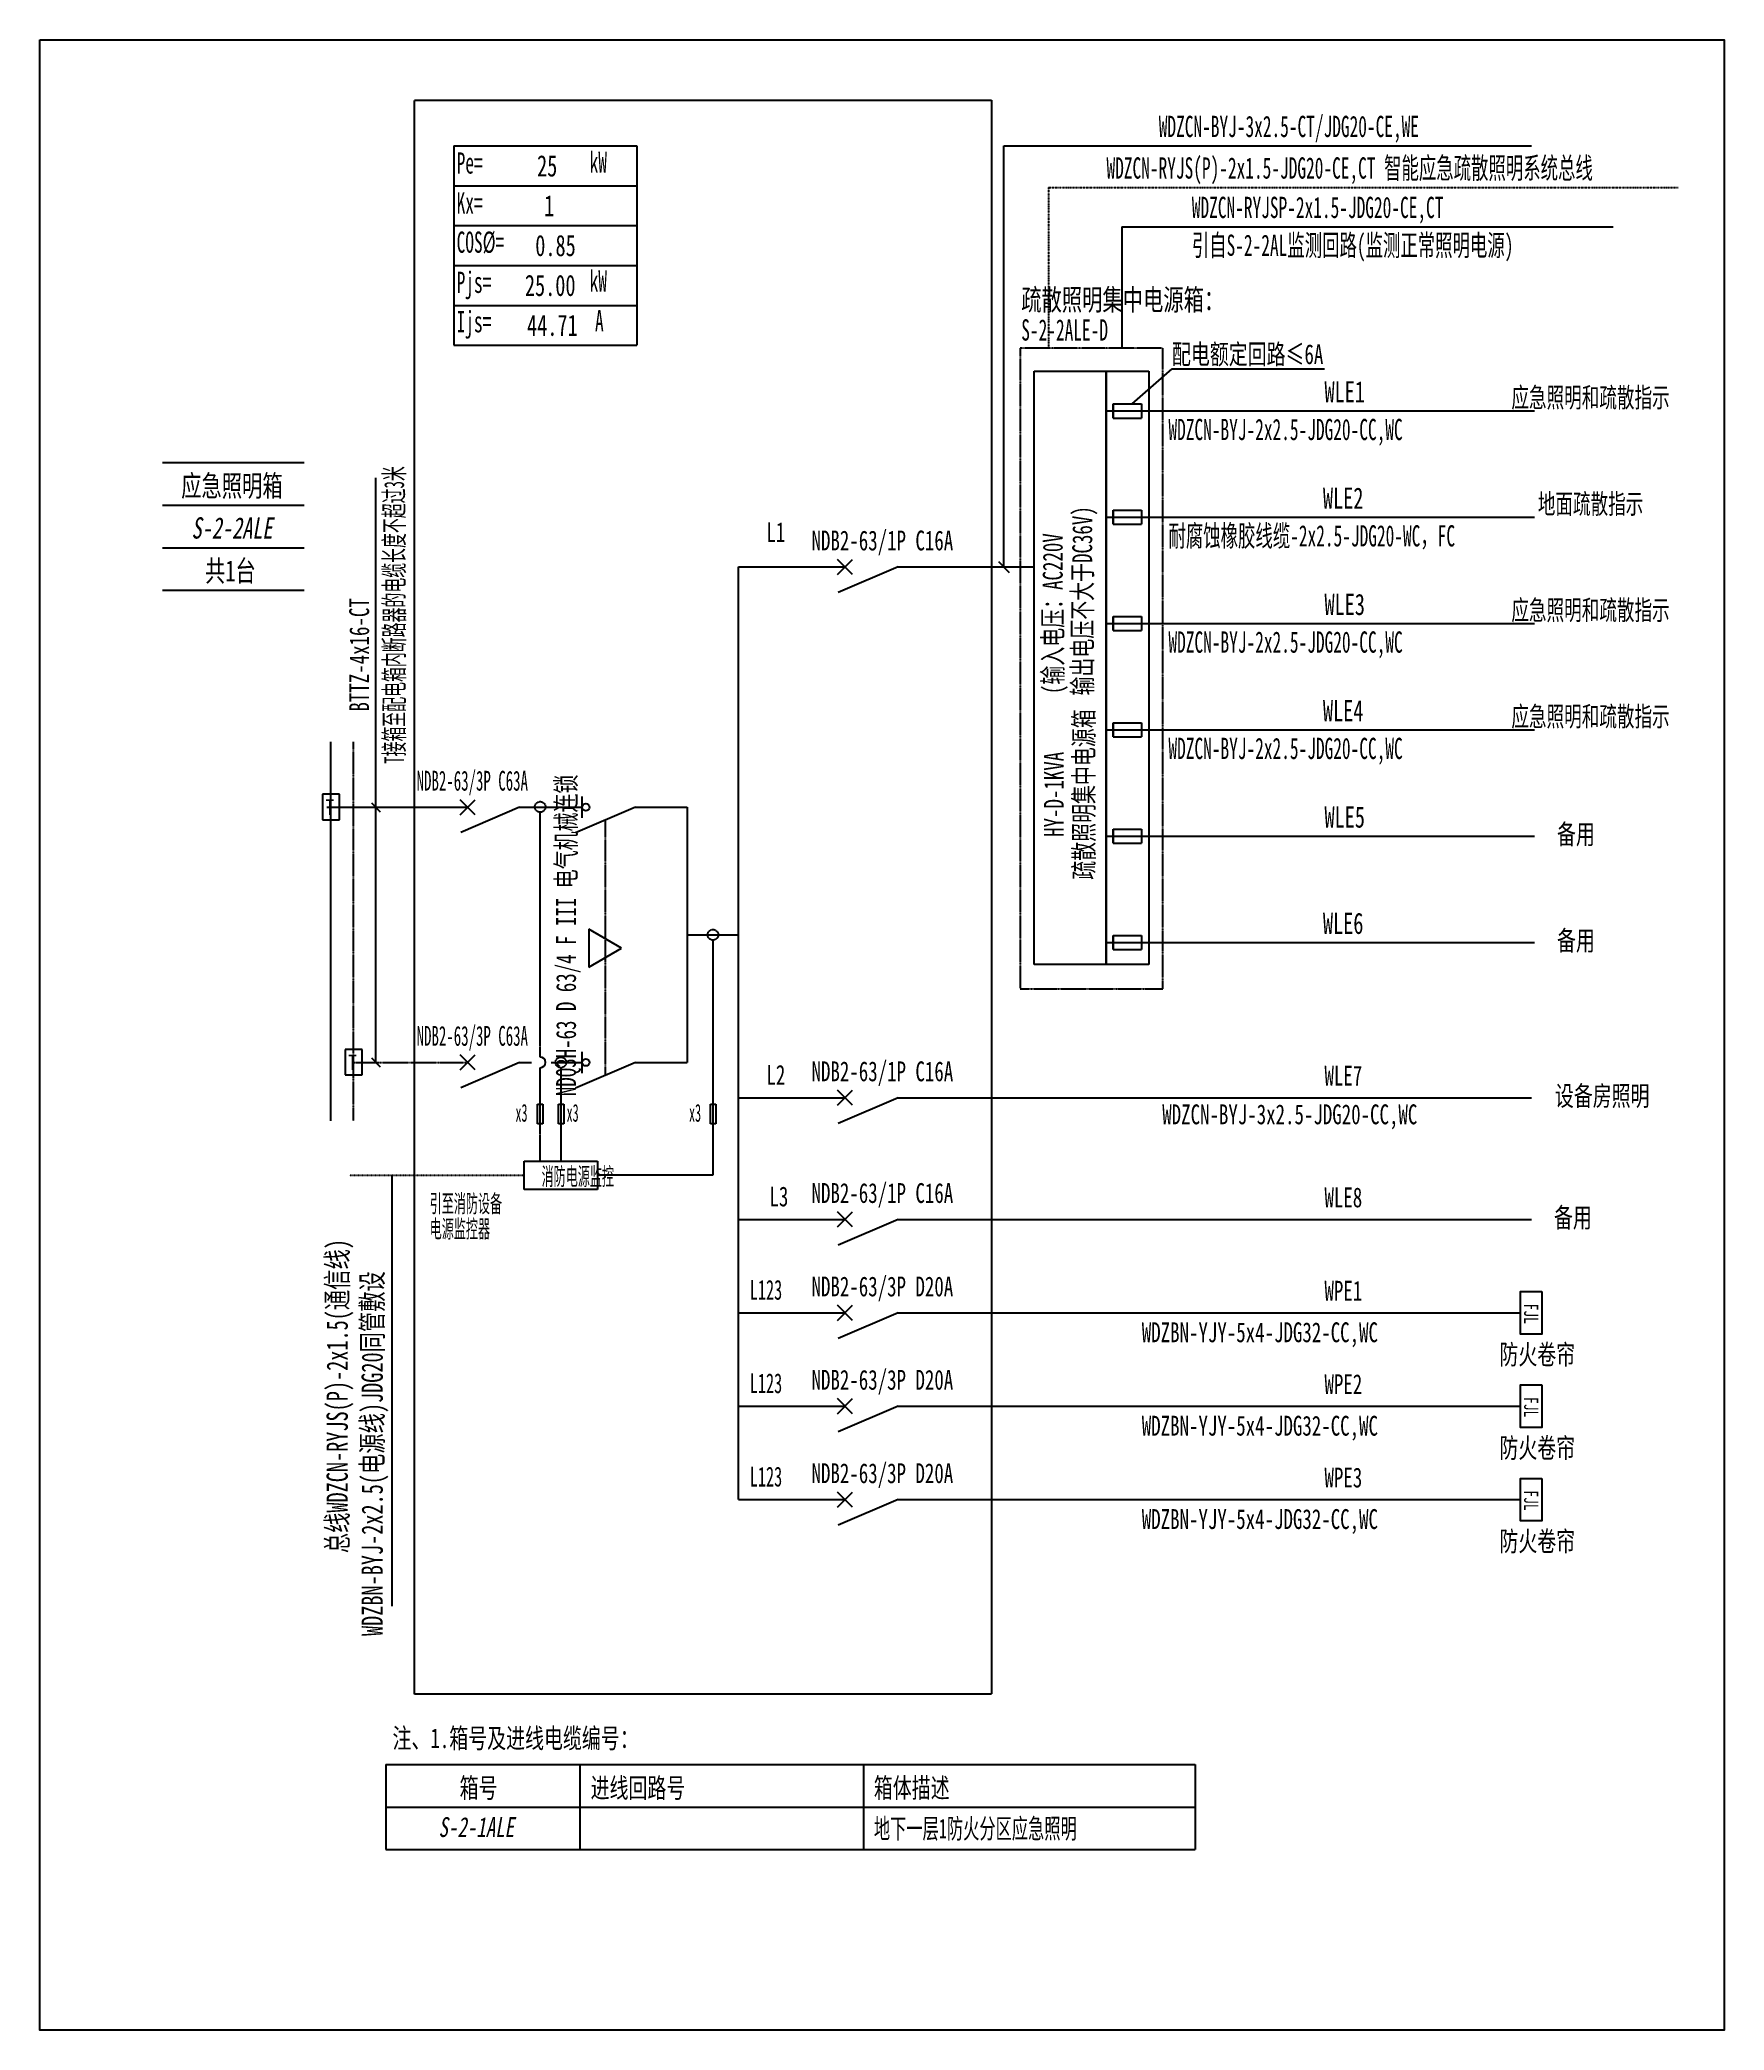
# Model space of a CAD drawing. Extents: x 219534 to 221739, y 348676 to 351282.
import ezdxf
from ezdxf.enums import TextEntityAlignment as Align

# ---------------------------------------------------------------- set-up
doc = ezdxf.new("R2010")
doc.units = 0
doc.header["$MEASUREMENT"] = 0
for name, pattern in [('_点划线L', [1.9, 1.5, -0.17, 0.06, -0.17]), ('_虚线S', [0.25, 0.125, -0.125]), ('DASH', [0.35, 0.25, -0.1]), ('DASHED', [0.75, 0.5, -0.25]), ('DIVIDE', [1.25, 0.5, -0.25, 0, -0.25, 0, -0.25])]:
    doc.linetypes.add(name, pattern=pattern)
for name, color, linetype in [('D_E_Eqpm(强电设备)', 100, 'Continuous'), ('D_E_Eqpm（强电设备）', 100, 'Continuous'), ('D_E_Text(强电文字)', 51, 'Continuous'), ('D_E_Text（强电文字）', 51, 'Continuous'), ('D_E_Wire(强电线缆)', 10, 'Continuous'), ('D_E_Wire（强电线缆）', 10, 'Continuous'), ('D_El_Wire（弱电线缆）', 10, 'Continuous'), ('D_T_TableDim（表格尺寸）', 255, 'Continuous'), ('DQ_Eqpm', 100, 'Continuous'), ('FL04GGFW_E72-配电箱系统图-塔楼部分$0$D_E_Eqpm（强电设备）', 100, 'Continuous'), ('FL09U293_E72-地下室配电箱系统图$0$D_E_Eqpm（强电设备）', 100, 'Continuous'), ('FL09U293_E72-地下室配电箱系统图$0$D_E_Text（强电文字）', 51, 'Continuous'), ('FL09U293_E72-地下室配电箱系统图$0$D_T_TableDim（表格尺寸）', 255, 'Continuous'), ('系统图', 220, 'Continuous')]:
    doc.layers.add(name, color=color, linetype=linetype)
doc.styles.add('FL09U293_E72-地下室配电箱系统图$0$FL04GGFW_E72-配电箱系统图-塔楼部分$0$电气', font='', dxfattribs={"width": 0.7})
doc.styles.add('FL09U293_E72-地下室配电箱系统图$0$FL04GGFW_E72-配电箱系统图-塔楼部分$0$电气箱', font='simhei.ttf', dxfattribs={"width": 0.8, "oblique": 10})
doc.styles.add('FL09U293_E72-地下室配电箱系统图$0$电气', font='', dxfattribs={"width": 0.7})
doc.styles.add('FL09U293_E72-地下室配电箱系统图$0$电气箱', font='simhei.ttf', dxfattribs={"width": 0.8, "oblique": 10})
doc.styles.add('HZ', font='', dxfattribs={"width": 0.7, "height": 400})
doc.styles.add('电气', font='', dxfattribs={"width": 0.7})
doc.styles.get('FL09U293_E72-地下室配电箱系统图$0$FL04GGFW_E72-配电箱系统图-塔楼部分$0$电气').set_extended_font_data('SimSun')
doc.styles.get('FL09U293_E72-地下室配电箱系统图$0$电气').set_extended_font_data('SimSun')
doc.styles.get('HZ').set_extended_font_data('SimSun')
doc.styles.get('电气').set_extended_font_data('SimSun')

msp = doc.modelspace()

# ---------------------------------------------------------------- linework, layer by layer
at = {"layer": 'D_E_Eqpm(强电设备)'}
for p, q in [((220577.8, 350581.7, 0), (220597.5, 350601.4, 0)), ((220597.5, 350581.7, 0), (220577.8, 350601.4, 0)), ((220657.2, 350591.5, 0), (220578.7, 350557.9, 0)), ((220083.7, 350267, 0), (220103.4, 350286.7, 0)), ((220103.4, 350267, 0), (220083.7, 350286.7, 0)), ((220243.8, 350262.9, 0), (220243.8, 350290.8, 0)), ((220083.7, 349933.1, 0), (220103.4, 349952.7, 0)), ((220103.4, 349933.1, 0), (220083.7, 349952.7, 0)), ((220243.8, 349929, 0), (220243.8, 349956.8, 0)), ((220577.8, 349886.8, 0), (220597.5, 349906.5, 0)), ((220597.5, 349886.8, 0), (220577.8, 349906.5, 0)), ((220657.2, 349896.6, 0), (220578.7, 349863, 0)), ((220577.8, 349727.5, 0), (220597.5, 349747.1, 0)), ((220597.5, 349727.5, 0), (220577.8, 349747.1, 0)), ((220657.2, 349737.3, 0), (220578.7, 349703.6, 0)), ((220577.8, 349605.2, 0), (220597.5, 349624.9, 0)), ((220597.5, 349605.2, 0), (220577.8, 349624.9, 0)), ((220657.2, 349615.1, 0), (220578.7, 349581.4, 0)), ((220577.8, 349483, 0), (220597.5, 349502.7, 0)), ((220597.5, 349483, 0), (220577.8, 349502.7, 0)), ((220657.2, 349492.8, 0), (220578.7, 349459.2, 0)), ((220577.8, 349360.8, 0), (220597.5, 349380.4, 0)), ((220597.5, 349360.8, 0), (220577.8, 349380.4, 0)), ((220657.2, 349370.6, 0), (220578.7, 349336.9, 0))]:
    msp.add_line(p, q, dxfattribs=at)
for centre in [(220248.5, 350276.9, 0), (220248.5, 349942.9, 0)]:
    msp.add_circle(centre, 4.73, dxfattribs=at)
at = {"layer": 'D_E_Eqpm（强电设备）'}
for p, q in [((220835.5, 350071, 0), (220835.5, 350847.6, 0)), ((220835.5, 350847.6, 0), (220929.8, 350847.6, 0)), ((220929.8, 350847.6, 0), (220929.8, 350071, 0)), ((220313.4, 350276.9, 0), (220234.8, 350243.2, 0)), ((220295.2, 350092.4, 0), (220252.3, 350117.2, 0)), ((220252.3, 350117.2, 0), (220252.3, 350067.6, 0)), ((220252.3, 350067.6, 0), (220295.2, 350092.4, 0)), ((220929.8, 350071, 0), (220835.5, 350071, 0)), ((220313.4, 349942.9, 0), (220234.8, 349909.2, 0))]:
    msp.add_line(p, q, dxfattribs=at)
at = {"layer": 'D_E_Eqpm（强电设备）', "linetype": 'DASH'}
msp.add_line((220274.1, 349926.1, 0), (220274.1, 350260, 0), dxfattribs=at)
at = {"layer": 'D_E_Eqpm（强电设备）', "elevation": 0}
for points in [[(221500, 349642.9), (221500, 349587.2), (221472.2, 349587.2), (221472.2, 349642.9)], [(221500, 349520.7), (221500, 349465), (221472.2, 349465), (221472.2, 349520.7)], [(221500, 349398.4), (221500, 349342.8), (221472.2, 349342.8), (221472.2, 349398.4)]]:
    msp.add_lwpolyline(points, close=True, dxfattribs=at)
at = {"layer": 'D_E_Text(强电文字)', "color": 51}
for p, q in [((219973.5, 349942.9, 0), (219973.5, 350708.3, 0)), ((219967.7, 350282.7, 0), (219979.3, 350271.1, 0)), ((219967.7, 349948.7, 0), (219979.3, 349937.1, 0)), ((219994.5, 349795.2, 0), (219994.5, 349230.9, 0))]:
    msp.add_line(p, q, dxfattribs=at)
at = {"layer": 'D_E_Text（强电文字）'}
for p, q in [((220075.8, 351142.6, 0), (220315.1, 351142.6, 0)), ((220075.8, 351142.6, 0), (220075.8, 350881.7, 0)), ((220315.1, 351142.6, 0), (220315.1, 350881.7, 0)), ((220795.7, 351142.6, 0), (221486.5, 351142.6, 0)), ((220795.7, 350591.5, 0), (220795.7, 351142.6, 0)), ((220075.8, 351090.5, 0), (220315.1, 351090.5, 0)), ((220075.8, 351038.3, 0), (220315.1, 351038.3, 0)), ((220075.8, 350986.1, 0), (220315.1, 350986.1, 0)), ((220075.8, 350933.9, 0), (220315.1, 350933.9, 0)), ((220075.8, 350881.7, 0), (220315.1, 350881.7, 0)), ((220963.8, 350805, 0), (221016.4, 350851, 0)), ((221016.4, 350851, 0), (221215.8, 350851, 0)), ((220788.6, 350598.6, 0), (220802.8, 350584.4, 0))]:
    msp.add_line(p, q, dxfattribs=at)
at = {"layer": 'D_E_Wire(强电线缆)'}
for p, q in [((219914.6, 349866.3, 0), (219914.6, 350362.7, 0)), ((219909.4, 350276.9, 0), (220093.6, 350276.9, 0)), ((220161.7, 350276.9, 0), (220243.8, 350276.9, 0)), ((220313.4, 350276.9, 0), (220381.3, 350276.9, 0)), ((220161.7, 349942.9, 0), (220177.4, 349942.9, 0)), ((220203.1, 349942.9, 0), (220243.8, 349942.9, 0)), ((220313.4, 349942.9, 0), (220381.3, 349942.9, 0))]:
    msp.add_line(p, q, dxfattribs=at)
at = {"layer": 'D_E_Wire(强电线缆)', "linetype": 'DASH'}
for p, q in [((219944.3, 349866.3, 0), (219944.3, 350362.7, 0)), ((219944.3, 349942.9, 0), (220093.6, 349942.9, 0))]:
    msp.add_line(p, q, dxfattribs=at)
at = {"layer": 'D_E_Wire（强电线缆）', "color": 10}
for p, q in [((220950.4, 351036.6, 0), (220950.4, 350878, 0)), ((220950.4, 351036.6, 0), (221593.6, 351036.6, 0)), ((220929.8, 350795.7, 0), (221490.5, 350795.7, 0)), ((220929.8, 350656.5, 0), (221490.5, 350656.5, 0)), ((220929.8, 350517.4, 0), (221490.5, 350517.4, 0)), ((220929.8, 350378.2, 0), (221490.5, 350378.2, 0)), ((220929.8, 350239.1, 0), (221490.5, 350239.1, 0)), ((220929.8, 350099.9, 0), (221490.5, 350099.9, 0))]:
    msp.add_line(p, q, dxfattribs=at)
at = {"layer": 'D_E_Wire（强电线缆）'}
for p, q in [((220448.5, 349370.6, 0), (220448.5, 350591.5, 0)), ((220448.5, 350591.5, 0), (220587.6, 350591.5, 0)), ((220657.2, 350591.5, 0), (220835.5, 350591.5, 0)), ((220381.3, 350276.9, 0), (220381.3, 349942.9, 0)), ((220381.3, 350109.9, 0), (220448.5, 350109.9, 0)), ((220414.9, 350102.9, 0), (220414.9, 349795.2, 0)), ((220215.7, 349935.9, 0), (220215.7, 349813.8, 0)), ((220448.5, 349896.6, 0), (220587.6, 349896.6, 0)), ((220657.2, 349896.6, 0), (221486.5, 349896.6, 0)), ((220185, 349888.3, 0), (220192.3, 349888.3, 0)), ((220185, 349862.6, 0), (220185, 349888.3, 0)), ((220192.3, 349888.3, 0), (220192.3, 349862.6, 0)), ((220212.5, 349888.3, 0), (220219.8, 349888.3, 0)), ((220212.5, 349862.6, 0), (220212.5, 349888.3, 0)), ((220219.8, 349888.3, 0), (220219.8, 349862.6, 0)), ((220411.5, 349888.3, 0), (220418.8, 349888.3, 0)), ((220411.5, 349862.6, 0), (220411.5, 349888.3, 0)), ((220418.8, 349888.3, 0), (220418.8, 349862.6, 0)), ((220192.3, 349862.6, 0), (220185, 349862.6, 0)), ((220219.8, 349862.6, 0), (220212.5, 349862.6, 0)), ((220418.8, 349862.6, 0), (220411.5, 349862.6, 0)), ((220448.5, 349737.3, 0), (220587.6, 349737.3, 0)), ((220657.2, 349737.3, 0), (221486.5, 349737.3, 0)), ((220448.5, 349615.1, 0), (220587.6, 349615.1, 0)), ((220657.2, 349615.1, 0), (221472.2, 349615.1, 0)), ((220448.5, 349492.8, 0), (220587.6, 349492.8, 0)), ((220657.2, 349492.8, 0), (221472.2, 349492.8, 0)), ((220448.5, 349370.6, 0), (220587.6, 349370.6, 0)), ((220657.2, 349370.6, 0), (221472.2, 349370.6, 0))]:
    msp.add_line(p, q, dxfattribs=at)
at = {"layer": 'D_E_Wire（强电线缆）', "linetype": '_点划线L'}
for p, q in [((220188.7, 349949.9, 0), (220188.7, 350270.3, 0)), ((220188.7, 349813.8, 0), (220188.7, 349935.9, 0)), ((220167.6, 349813.8, 0), (220263.7, 349813.8, 0)), ((220167.6, 349776.7, 0), (220167.6, 349813.8, 0)), ((220263.7, 349813.8, 0), (220263.7, 349776.7, 0)), ((220414.9, 349795.2, 0), (220263.7, 349795.2, 0)), ((220263.7, 349776.7, 0), (220167.6, 349776.7, 0))]:
    msp.add_line(p, q, dxfattribs=at)
at = {"layer": 'D_E_Wire（强电线缆）', "linetype": '_虚线S'}
msp.add_line((219939, 349795.2, 0), (220167.6, 349795.2, 0), dxfattribs=at)
at = {"layer": 'D_E_Wire（强电线缆）', "linetype": '_点划线L'}
for centre in [(220188.7, 350277.3, 0), (220414.9, 350109.9, 0), (220215.7, 349942.9, 0)]:
    msp.add_circle(centre, 6.96, dxfattribs=at)
at = {"layer": 'D_E_Wire（强电线缆）'}
msp.add_arc((220188.7, 349942.9, 0), 6.96, 270, 90, dxfattribs=at)
at = {"layer": 'D_El_Wire（弱电线缆）', "color": 200, "linetype": 'DIVIDE'}
for q in [(221678.7, 351088.2, 0), (220854.1, 350878, 0)]:
    msp.add_line((220854.1, 351088.2, 0), q, dxfattribs=at)
at = {"layer": 'D_T_TableDim（表格尺寸）', "linetype": 'DASHED'}
for p, q in [((220024.1, 349115.8, 0), (220024.1, 351202.5, 0)), ((220024.1, 351202.5, 0), (220779.6, 351202.5, 0)), ((220779.6, 351202.5, 0), (220779.6, 349115.8, 0)), ((220779.6, 349115.8, 0), (220024.1, 349115.8, 0))]:
    msp.add_line(p, q, dxfattribs=at)
at = {"layer": 'D_T_TableDim（表格尺寸）', "linetype": 'DASH'}
for p, q in [((221004, 350878, 0), (220817, 350878, 0)), ((220817, 350878, 0), (220817, 350039.2, 0)), ((221004, 350039.2, 0), (221004, 350878, 0)), ((220817, 350039.2, 0), (221004, 350039.2, 0))]:
    msp.add_line(p, q, dxfattribs=at)
at = {"layer": 'DQ_Eqpm'}
for p, q in [((219925.8, 350293.9, 0), (219903.5, 350293.9, 0)), ((219903.5, 350293.9, 0), (219903.5, 350260.5, 0)), ((219925.8, 350260.5, 0), (219925.8, 350293.9, 0)), ((219903.5, 350260.5, 0), (219925.8, 350260.5, 0)), ((219955.4, 349959.9, 0), (219933.2, 349959.9, 0)), ((219933.2, 349959.9, 0), (219933.2, 349926.5, 0)), ((219955.4, 349926.5, 0), (219955.4, 349959.9, 0)), ((219933.2, 349926.5, 0), (219955.4, 349926.5, 0))]:
    msp.add_line(p, q, dxfattribs=at)
at = {"layer": 'FL04GGFW_E72-配电箱系统图-塔楼部分$0$D_E_Eqpm（强电设备）'}
for p, q in [((220929.8, 350071, 0), (220929.8, 350847.6, 0)), ((220929.8, 350847.6, 0), (220985.5, 350847.6, 0)), ((220985.5, 350847.6, 0), (220985.5, 350071, 0)), ((220939.1, 350805, 0), (220976.2, 350805, 0)), ((220939.1, 350805, 0), (220939.1, 350805, 0)), ((220939.1, 350805, 0), (220939.1, 350786.4, 0)), ((220939.1, 350786.4, 0), (220939.1, 350805, 0)), ((220976.2, 350805, 0), (220976.2, 350786.4, 0)), ((220939.1, 350786.4, 0), (220976.2, 350786.4, 0)), ((220939.1, 350786.4, 0), (220939.1, 350786.4, 0)), ((220939.1, 350665.8, 0), (220976.2, 350665.8, 0)), ((220939.1, 350665.8, 0), (220939.1, 350665.8, 0)), ((220939.1, 350665.8, 0), (220939.1, 350647.3, 0)), ((220939.1, 350647.3, 0), (220939.1, 350665.8, 0)), ((220976.2, 350665.8, 0), (220976.2, 350647.3, 0)), ((220939.1, 350647.3, 0), (220976.2, 350647.3, 0)), ((220939.1, 350647.3, 0), (220939.1, 350647.3, 0)), ((220939.1, 350526.7, 0), (220976.2, 350526.7, 0)), ((220939.1, 350526.7, 0), (220939.1, 350526.7, 0)), ((220939.1, 350526.7, 0), (220939.1, 350508.1, 0)), ((220939.1, 350508.1, 0), (220939.1, 350526.7, 0)), ((220976.2, 350526.7, 0), (220976.2, 350508.1, 0)), ((220939.1, 350508.1, 0), (220976.2, 350508.1, 0)), ((220939.1, 350508.1, 0), (220939.1, 350508.1, 0)), ((220939.1, 350387.5, 0), (220976.2, 350387.5, 0)), ((220939.1, 350387.5, 0), (220939.1, 350387.5, 0)), ((220939.1, 350387.5, 0), (220939.1, 350369, 0)), ((220939.1, 350369, 0), (220939.1, 350387.5, 0)), ((220939.1, 350369, 0), (220976.2, 350369, 0)), ((220939.1, 350369, 0), (220939.1, 350369, 0)), ((220976.2, 350387.5, 0), (220976.2, 350369, 0)), ((220939.1, 350248.4, 0), (220976.2, 350248.4, 0)), ((220939.1, 350248.4, 0), (220939.1, 350248.4, 0)), ((220939.1, 350248.4, 0), (220939.1, 350229.8, 0)), ((220939.1, 350229.8, 0), (220939.1, 350248.4, 0)), ((220976.2, 350248.4, 0), (220976.2, 350229.8, 0)), ((220939.1, 350229.8, 0), (220976.2, 350229.8, 0)), ((220939.1, 350229.8, 0), (220939.1, 350229.8, 0)), ((220939.1, 350109.2, 0), (220976.2, 350109.2, 0)), ((220939.1, 350109.2, 0), (220939.1, 350109.2, 0)), ((220939.1, 350109.2, 0), (220939.1, 350090.7, 0)), ((220939.1, 350090.7, 0), (220939.1, 350109.2, 0)), ((220976.2, 350109.2, 0), (220976.2, 350090.7, 0)), ((220939.1, 350090.7, 0), (220976.2, 350090.7, 0)), ((220939.1, 350090.7, 0), (220939.1, 350090.7, 0)), ((220985.5, 350071, 0), (220929.8, 350071, 0))]:
    msp.add_line(p, q, dxfattribs=at)
at = {"layer": 'FL09U293_E72-地下室配电箱系统图$0$D_E_Eqpm（强电设备）'}
for p, q in [((220161.7, 350276.9, 0), (220084.6, 350243.8, 0)), ((220161.7, 349942.9, 0), (220084.6, 349909.8, 0))]:
    msp.add_line(p, q, dxfattribs=at)
at = {"layer": 'FL09U293_E72-地下室配电箱系统图$0$D_T_TableDim（表格尺寸）'}
for p, q in [((219694.2, 350728, 0), (219879.7, 350728, 0)), ((219694.2, 350672.3, 0), (219879.7, 350672.3, 0)), ((219694.2, 350616.6, 0), (219879.7, 350616.6, 0)), ((219694.2, 350561, 0), (219879.7, 350561, 0))]:
    msp.add_line(p, q, dxfattribs=at)
at = {"layer": 'FL09U293_E72-地下室配电箱系统图$0$D_T_TableDim（表格尺寸）', "ltscale": 3.5}
for p, q in [((219986.6, 349023.8, 0), (221046.3, 349023.8, 0)), ((219986.6, 349023.8, 0), (219986.6, 348912.5, 0)), ((220240.6, 349023.8, 0), (220240.6, 348912.5, 0)), ((220612.1, 349023.8, 0), (220612.1, 348912.5, 0)), ((221046.3, 349023.8, 0), (221046.3, 348912.5, 0)), ((219986.6, 348968.1, 0), (221046.3, 348968.1, 0)), ((219986.6, 348968.1, 0), (221046.3, 348968.1, 0)), ((219986.6, 348912.5, 0), (221046.3, 348912.5, 0))]:
    msp.add_line(p, q, dxfattribs=at)
at = {"layer": '系统图', "ltscale": 9973.992009}
msp.add_lwpolyline([(219533.5, 351281.5), (221739, 351281.5), (221739, 348676), (219533.5, 348676)], close=True, dxfattribs=at)

# ---------------------------------------------------------------- texts
at = {"layer": 'D_E_Eqpm（强电设备）', "color": 51, "style": '电气', "width": 0.7}
for p in [(221486.2, 349613.9, 0), (221486.2, 349491.6, 0), (221486.2, 349369.4, 0)]:
    msp.add_text('FJL', height=18.55, rotation=270, dxfattribs=at).set_placement(p, align=Align.MIDDLE)
at = {"layer": 'D_E_Text(强电文字)', "color": 51, "style": '电气'}
for s, height, width, p in [('疏散照明集中电源箱：', 27.83, 0.7, (220818.6, 350927.4, 0)), ('L1', 25.97, 0.7, (220484.9, 350624.1, 0)), ('NDB2-63/1P C16A', 25.975, 0.7, (220544, 350613.1, 0)), ('备用', 25.97, 0.7, (221520.1, 350228.6, 0)), ('备用', 25.97, 0.7, (221520.1, 350089.4, 0)), ('NDB2-63/1P C16A', 25.975, 0.7, (220544, 349918.2, 0)), ('L2', 25.97, 0.7, (220484.9, 349913.6, 0)), ('WLE7', 25.97, 0.7, (221215.6, 349912.6, 0)), ('设备房照明', 25.97, 0.7, (221517.3, 349886.1, 0)), ('WDZCN-BYJ-3x2.5-JDG20-CC,WC ', 25.975, 0.7, (221003.2, 349861.9, 0)), ('L3', 25.97, 0.7, (220488.9, 349754.4, 0)), ('NDB2-63/1P C16A', 25.975, 0.7, (220544, 349758.9, 0)), ('WLE8', 25.97, 0.7, (221215.6, 349753.2, 0)), ('备用', 25.97, 0.7, (221516.1, 349726.8, 0)), ('L123', 25.97, 0.6, (220463.2, 349632.2, 0)), ('NDB2-63/3P D20A', 25.975, 0.7, (220544, 349636.6, 0)), ('WPE1', 25.97, 0.7, (221215.6, 349631, 0)), ('WDZBN-YJY-5x4-JDG32-CC,WC ', 25.975, 0.7, (220976.4, 349576.6, 0)), ('防火卷帘', 25.97, 0.7, (221444.7, 349547.6, 0)), ('L123', 25.97, 0.6, (220463.2, 349509.9, 0)), ('NDB2-63/3P D20A', 25.975, 0.7, (220544, 349514.4, 0)), ('WPE2', 25.97, 0.7, (221215.6, 349508.7, 0)), ('WDZBN-YJY-5x4-JDG32-CC,WC ', 25.975, 0.7, (220976.4, 349454.3, 0)), ('防火卷帘', 25.97, 0.7, (221444.7, 349425.3, 0)), ('L123', 25.97, 0.6, (220463.2, 349387.7, 0)), ('NDB2-63/3P D20A', 25.975, 0.7, (220544, 349392.1, 0)), ('WPE3', 25.97, 0.7, (221215.6, 349386.5, 0)), ('WDZBN-YJY-5x4-JDG32-CC,WC ', 25.975, 0.7, (220976.4, 349332.1, 0)), ('防火卷帘', 25.97, 0.7, (221444.7, 349303.1, 0))]:
    msp.add_text(s, height=height, dxfattribs=dict(at, width=width)).set_placement(p)
at = {"layer": 'D_E_Text(强电文字)', "color": 51, "style": '电气', "width": 0.65}
for s, p in [('应急照明和疏散指示', (221564, 350813.8, 0)), ('地面疏散指示', (221564, 350674.6, 0)), ('应急照明和疏散指示', (221564, 350535.5, 0)), ('应急照明和疏散指示', (221564, 350396.3, 0))]:
    msp.add_text(s, height=25.97, dxfattribs=at).set_placement(p, align=Align.MIDDLE)
at = {"layer": 'D_E_Text(强电文字)', "style": 'FL09U293_E72-地下室配电箱系统图$0$FL04GGFW_E72-配电箱系统图-塔楼部分$0$电气', "width": 0.7}
for s, p in [('应急照明箱', (219785.1, 350698.2, 0)), ('共1台', (219783.1, 350586.9, 0))]:
    msp.add_text(s, height=27.83, dxfattribs=at).set_placement(p, align=Align.MIDDLE)
at = {"layer": 'D_E_Text(强电文字)', "color": 51, "style": '电气'}
for s, width, p in [('T接箱至配电箱内断路器的电缆长度不超过3米', 0.55, (220010.4, 350333.7, 0)), ('BTTZ-4x16-CT', 0.7, (219964.7, 350402.1, 0))]:
    msp.add_text(s, height=25.975, rotation=90, dxfattribs=dict(at, width=width)).set_placement(p)
at = {"layer": 'D_E_Text(强电文字)', "style": 'FL09U293_E72-地下室配电箱系统图$0$FL04GGFW_E72-配电箱系统图-塔楼部分$0$电气箱', "oblique": 10, "width": 0.7}
msp.add_text('S-2-2ALE', height=27.83, dxfattribs=at).set_placement((219785.1, 350642.5, 0), align=Align.MIDDLE)
at = {"layer": 'D_E_Text（强电文字）', "style": '电气'}
for s, height, width, p in [('WDZCN-BYJ-3x2.5-CT/JDG20-CE,WE', 27.83, 0.6, (220998.6, 351154.2, 0)), ('25', 27.83, 0.7, (220184.6, 351102.6, 0)), ('1', 27.8, 0.7, (220193.8, 351050.4, 0)), (' 0.85', 27.83, 0.7, (220169, 350998.3, 0)), ('WLE1', 27.83, 0.7, (221215.6, 350806.8, 0)), ('WDZCN-BYJ-2x2.5-JDG20-CC,WC', 27.83, 0.6, (221011.3, 350757.5, 0)), ('WLE2', 27.83, 0.7, (221213.6, 350667.6, 0)), ('耐腐蚀橡胶线缆-2x2.5-JDG20-WC，FC', 27.83, 0.6, (221011.3, 350618.3, 0)), ('WLE3', 27.83, 0.7, (221215.6, 350528.5, 0)), ('WDZCN-BYJ-2x2.5-JDG20-CC,WC', 27.83, 0.6, (221011.3, 350479.2, 0)), ('WLE4', 27.83, 0.7, (221213.6, 350389.3, 0)), ('WDZCN-BYJ-2x2.5-JDG20-CC,WC', 27.83, 0.6, (221011.3, 350340, 0)), ('WLE5', 27.83, 0.7, (221215.6, 350250.2, 0)), ('WLE6', 27.83, 0.7, (221213.6, 350111, 0))]:
    msp.add_text(s, height=height, dxfattribs=dict(at, width=width)).set_placement(p)
at = {"layer": 'D_E_Text（强电文字）', "linetype": 'Continuous', "style": '电气', "width": 0.6}
for s, height, p in [('Pe=', 27.83, (220079.3, 351106.4, 0)), ('kW', 27.83, (220253.4, 351107.4, 0)), ('Kx=', 27.83, (220079.3, 351054.1, 0)), ('COS%%C=', 27.83, (220079.3, 351002.7, 0)), ('Pjs=', 27.83, (220079.3, 350950.2, 0)), ('kW', 27.83, (220253.4, 350952, 0)), ('Ijs=', 27.83, (220079.3, 350898.6, 0)), ('A', 27.8, (220260.5, 350899.8, 0))]:
    msp.add_text(s, height=height, dxfattribs=at).set_placement(p)
at = {"layer": 'D_E_Text（强电文字）', "color": 51, "style": '电气', "width": 0.6}
for s, p in [('WDZCN-RYJS(P)-2x1.5-JDG20-CE,CT 智能应急疏散照明系统总线', (220930.2, 351099.8, 0)), ('WDZCN-RYJSP-2x1.5-JDG20-CE,CT', (221041.9, 351048.2, 0)), ('引自S-2-2AL监测回路(监测正常照明电源)', (221041.9, 350998.7, 0)), ('S-2-2ALE-D', (220818.6, 350887.8, 0))]:
    msp.add_text(s, height=27.83, dxfattribs=at).set_placement(p)
at = {"layer": 'D_E_Text（强电文字）', "color": 6, "style": '电气', "width": 0.7}
for s, p in [('25.00', (220168.7, 350946.1, 0)), ('44.71', (220171.5, 350893.9, 0))]:
    msp.add_text(s, height=27.83, dxfattribs=at).set_placement(p)
at = {"layer": 'D_E_Text（强电文字）', "style": '电气'}
for s, height, width, p in [('配电额定回路≤6A', 25.97, 0.7, (221115, 350870.5, 0)), ('NDB2-63/3P C63A', 25.975, 0.55, (220099.8, 350309.5, 0)), ('NDB2-63/3P C63A', 25.975, 0.55, (220099.8, 349975.5, 0))]:
    msp.add_text(s, height=height, dxfattribs=dict(at, width=width)).set_placement(p, align=Align.MIDDLE)
at = {"layer": 'D_E_Text（强电文字）', "color": 51, "style": '电气', "width": 0.7}
for s, height, p in [('输出电压不大于DC36V)', 25.975, (220900, 350547, 0)), ('(输入电压：AC220V', 25.975, (220861.3, 350530.3, 0)), ('疏散照明集中电源箱', 25.97, (220900, 350293.5, 0)), ('HY-D-1KVA', 25.97, (220861.3, 350293.8, 0))]:
    msp.add_text(s, height=height, rotation=90, dxfattribs=at).set_placement(p, align=Align.MIDDLE)
at = {"layer": 'D_E_Text（强电文字）', "style": '电气', "width": 0.7}
msp.add_text('NDQ3H-63 D 63/4 F III 电气机械连锁', height=25.975, rotation=90, dxfattribs=at).set_placement((220223.8, 350109.2, 0), align=Align.MIDDLE)
for s, p in [('总线WDZCN-RYJS(P)-2x1.5(通信线)', (219936.8, 349300.4)), ('WDZBN-BYJ-2x2.5(电源线)JDG20同管敷设', (219982.6, 349192))]:
    msp.add_text(s, height=27.83, rotation=90, dxfattribs=at).set_placement(p)
at = {"layer": 'D_E_Wire（强电线缆）', "color": 51, "linetype": 'Continuous', "style": 'HZ', "width": 0.5}
for s, p in [('x3', (220156.3, 349865.3, 0)), ('x3', (220223.3, 349865.3, 0)), ('x3', (220383.6, 349865.3, 0)), ('消防电源监控', (220190.5, 349782.1, 0)), ('引至消防设备', (220044, 349746.5, 0)), ('电源监控器', (220044, 349713.4, 0))]:
    msp.add_text(s, height=23.19, dxfattribs=at).set_placement(p)
at = {"layer": 'DQ_Eqpm', "color": 51, "style": '电气', "width": 0.8}
for p in [(219907.8, 350266.7, 0), (219937.5, 349932.8, 0)]:
    msp.add_text('T', height=20.4, dxfattribs=at).set_placement(p)
at = {"layer": 'FL09U293_E72-地下室配电箱系统图$0$D_E_Text（强电文字）', "style": 'FL09U293_E72-地下室配电箱系统图$0$电气'}
for s, height, width, p in [('注、1.箱号及进线电缆编号：', 25.975, 0.7, (219995.3, 349045.2, 0)), ('箱号', 25.97, 0.7, (220083.2, 348980.2, 0)), ('进线回路号', 25.97, 0.7, (220254.7, 348980.2, 0)), ('箱体描述', 25.97, 0.7, (220625.6, 348980.2, 0)), ('地下一层1防火分区应急照明', 25.975, 0.6, (220625.6, 348927, 0))]:
    msp.add_text(s, height=height, dxfattribs=dict(at, width=width)).set_placement(p)
at = {"layer": 'FL09U293_E72-地下室配电箱系统图$0$D_E_Text（强电文字）', "style": 'FL09U293_E72-地下室配电箱系统图$0$电气箱', "oblique": 10, "width": 0.7}
msp.add_text('S-2-1ALE', height=25.97, dxfattribs=at).set_placement((220105, 348941.9, 0), align=Align.MIDDLE)

doc.saveas('drawing.dxf')
